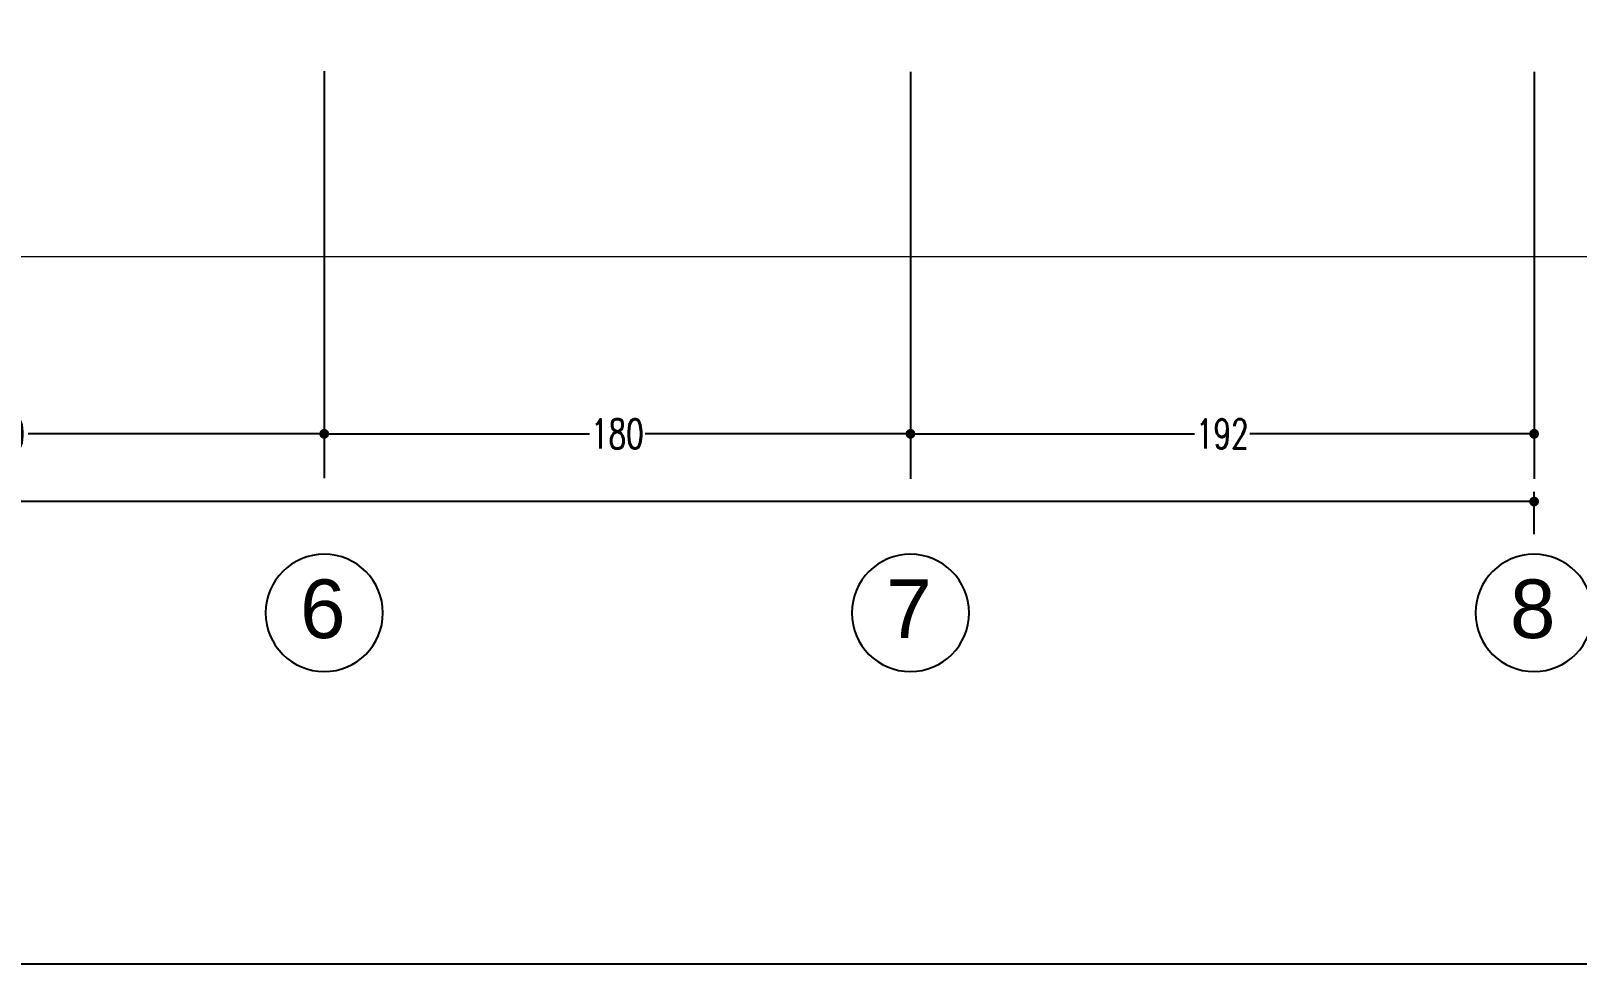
# Model space of a CAD drawing. Header units: centimetres. Extents: x 2135 to 5458, y 2057 to 4523.
# Drawn here: x 3582.5 to 4057.3, y 2056.6 to 2343.1 of the extents above; entities that cross this region are included whole.
import ezdxf

# ---------------------------------------------------------------- set-up
doc = ezdxf.new("R2010")
doc.units = ezdxf.units.CM
doc.header["$LTSCALE"] = 50
doc.linetypes.add('DASHDOT2', pattern=[0.5, 0.25, -0.125, 0, -0.125])
for name, color, linetype in [('BA_aks', 5, 'DASHDOT2'), ('BA_mat-alcipan-wr', 91, 'Continuous'), ('BA_olcu-dis', 185, 'Continuous')]:
    doc.layers.add(name, color=color, linetype=linetype)
doc.layers.add('BA_MECVUT BİNA', color=252, linetype='Continuous', lineweight=5)
doc.styles.add('dim', font='simplex.shx', dxfattribs={"width": 0.7})
doc.styles.add('UYUM TEXT', font='arial.ttf')
doc.dimstyles.new('1_50', dxfattribs={"dimtxt": 9, "dimasz": 3, "dimexe": 3, "dimexo": 0, "dimgap": 1, "dimtad": 0, "dimdec": 0, "dimzin": 11, "dimtxsty": 'dim', "dimblk": 'DOT', "dimcen": 1.5, "dimdle": 1.25, "dimclrt": 2, "dimadec": 0, "dimazin": 0, "dimtfac": 1.25, "dimtdec": 0, "dimtix": 1, "dimtofl": 0, "dimtmove": 1, "dimatfit": 3, "dimldrblk": 'DOT', "dimfxl": 10, "dimfxlon": 1, "dimtolj": 1, "dimtzin": 0, "dimarcsym": 0})

# ---------------------------------------------------------------- blocks, each defined once
blk = doc.blocks.new('_Dot')
at = {"color": 0, "linetype": 'ByBlock', "lineweight": -2}
blk.add_line((-0.5, 0), (-1, 0), dxfattribs=at)
at = {"color": 0, "linetype": 'ByBlock', "const_width": 0.5}
blk.add_lwpolyline([(-0.25, 0, 1), (0.25, 0, 1)], format="xyb", close=True, dxfattribs=at)
blk = doc.blocks.new('*D12')
at = {"layer": 'BA_olcu-dis', "color": 0, "lineweight": -2, "ltscale": 10, "transparency": 16777216}
for p, q in [((3852.57, 2229.37), (3852.57, 2216.37)), ((4044.07, 2229.37), (4044.07, 2216.37)), ((3855.57, 2219.37), (3939.82, 2219.37)), ((4041.07, 2219.37), (3956.82, 2219.37))]:
    blk.add_line(p, q, dxfattribs=at)
at = {"layer": 'Defpoints', "color": 0, "ltscale": 10, "transparency": 16777216}
for p in [(4044.07, 2273.8), (3852.57, 2243.28), (3852.57, 2219.37)]:
    blk.add_point(p, dxfattribs=at)
at = {"layer": 'BA_olcu-dis', "color": 0, "lineweight": -2, "ltscale": 10, "transparency": 16777216, "xscale": 3, "yscale": 3, "zscale": 3, "rotation": 180}
blk.add_blockref('_Dot', (3852.57, 2219.37), dxfattribs=at)
at = {"layer": 'BA_olcu-dis', "color": 0, "lineweight": -2, "ltscale": 10, "transparency": 16777216, "xscale": 3, "yscale": 3, "zscale": 3}
blk.add_blockref('_Dot', (4044.07, 2219.37), dxfattribs=at)
at = {"layer": 'BA_olcu-dis', "color": 2, "ltscale": 10, "transparency": 16777216, "insert": (3948.32, 2219.37), "char_height": 9, "attachment_point": 5, "style": 'dim'}
blk.add_mtext('\\A1;192', dxfattribs=at)
blk = doc.blocks.new('*D13')
at = {"layer": 'BA_olcu-dis', "color": 0, "lineweight": -2, "ltscale": 10, "transparency": 16777216}
for p, q in [((3672.57, 2229.37), (3672.57, 2216.37)), ((3852.57, 2229.37), (3852.57, 2216.37)), ((3675.57, 2219.37), (3754.07, 2219.37)), ((3849.57, 2219.37), (3771.07, 2219.37))]:
    blk.add_line(p, q, dxfattribs=at)
at = {"layer": 'Defpoints', "color": 0, "ltscale": 10, "transparency": 16777216}
for p in [(3672.57, 2243.28), (3852.57, 2243.28), (3672.57, 2219.37)]:
    blk.add_point(p, dxfattribs=at)
at = {"layer": 'BA_olcu-dis', "color": 0, "lineweight": -2, "ltscale": 10, "transparency": 16777216, "xscale": 3, "yscale": 3, "zscale": 3, "rotation": 180}
blk.add_blockref('_Dot', (3672.57, 2219.37), dxfattribs=at)
at = {"layer": 'BA_olcu-dis', "color": 0, "lineweight": -2, "ltscale": 10, "transparency": 16777216, "xscale": 3, "yscale": 3, "zscale": 3}
blk.add_blockref('_Dot', (3852.57, 2219.37), dxfattribs=at)
at = {"layer": 'BA_olcu-dis', "color": 2, "ltscale": 10, "transparency": 16777216, "insert": (3762.57, 2219.37), "char_height": 9, "attachment_point": 5, "style": 'dim'}
blk.add_mtext('\\A1;180', dxfattribs=at)
blk = doc.blocks.new('*D14')
at = {"layer": 'BA_olcu-dis', "color": 0, "lineweight": -2, "ltscale": 10, "transparency": 16777216}
for p, q in [((3472.57, 2229.37), (3472.57, 2216.37)), ((3672.57, 2229.37), (3672.57, 2216.37)), ((3475.57, 2219.37), (3563.47, 2219.37)), ((3669.57, 2219.37), (3581.67, 2219.37))]:
    blk.add_line(p, q, dxfattribs=at)
at = {"layer": 'Defpoints', "color": 0, "ltscale": 10, "transparency": 16777216}
for p in [(3472.57, 2243.28), (3672.57, 2243.28), (3472.57, 2219.37)]:
    blk.add_point(p, dxfattribs=at)
at = {"layer": 'BA_olcu-dis', "color": 0, "lineweight": -2, "ltscale": 10, "transparency": 16777216, "xscale": 3, "yscale": 3, "zscale": 3, "rotation": 180}
blk.add_blockref('_Dot', (3472.57, 2219.37), dxfattribs=at)
at = {"layer": 'BA_olcu-dis', "color": 0, "lineweight": -2, "ltscale": 10, "transparency": 16777216, "xscale": 3, "yscale": 3, "zscale": 3}
blk.add_blockref('_Dot', (3672.57, 2219.37), dxfattribs=at)
at = {"layer": 'BA_olcu-dis', "color": 2, "ltscale": 10, "transparency": 16777216, "insert": (3572.57, 2219.37), "char_height": 9, "attachment_point": 5, "style": 'dim'}
blk.add_mtext('\\A1;200', dxfattribs=at)
blk = doc.blocks.new('*D17')
at = {"layer": 'BA_olcu-dis', "color": 0, "lineweight": -2, "ltscale": 10, "transparency": 16777216}
for p, q in [((2696.47, 2188.57), (2696.47, 2201.57)), ((2699.47, 2198.57), (3358.77, 2198.57)), ((4041.07, 2198.57), (3381.77, 2198.57)), ((4044.07, 2188.57), (4044.07, 2201.57))]:
    blk.add_line(p, q, dxfattribs=at)
at = {"layer": 'Defpoints', "color": 0, "ltscale": 10, "transparency": 16777216}
for p in [(4044.07, 2198.57), (2696.47, 2182.38), (4044.07, 2182.38)]:
    blk.add_point(p, dxfattribs=at)
at = {"layer": 'BA_olcu-dis', "color": 0, "lineweight": -2, "ltscale": 10, "transparency": 16777216, "xscale": 3, "yscale": 3, "zscale": 3, "rotation": 180}
blk.add_blockref('_Dot', (2696.47, 2198.57), dxfattribs=at)
at = {"layer": 'BA_olcu-dis', "color": 0, "lineweight": -2, "ltscale": 10, "transparency": 16777216, "xscale": 3, "yscale": 3, "zscale": 3}
blk.add_blockref('_Dot', (4044.07, 2198.57), dxfattribs=at)
at = {"layer": 'BA_olcu-dis', "color": 2, "ltscale": 10, "transparency": 16777216, "insert": (3370.27, 2198.57), "char_height": 9, "attachment_point": 5, "style": 'dim'}
blk.add_mtext('\\A1;1348', dxfattribs=at)
blk = doc.blocks.new('A$C5D8425B0')
at = {"layer": 'BA_MECVUT BİNA', "elevation": 0}
blk.add_lwpolyline([(5178.5, -4771), (5178.5, 12707.3), (4978.5, 12707.3), (4978.5, 17519.3), (522.5, 17519.3), (522.5, 17719.3), (-13168.2, 17719.3)], dxfattribs=at)
blk = doc.blocks.new('AKSBALON')
at = {"linetype": 'Continuous'}
blk.add_circle((0, 18), 18, dxfattribs=at)
at = {"style": 'UYUM TEXT', "width": 0.7}
blk.add_attdef('A', (-9.04, 10.67), '', height=18, dxfattribs=at)
blk = doc.blocks.new('234567uf')
at = {"layer": 'BA_aks', "ltscale": 10}
for p, q in [((3672.57, 2330.74), (3672.57, 2182.38)), ((3852.57, 2330.56), (3852.57, 2182.38)), ((4044.07, 2330.56), (4044.07, 2182.38))]:
    blk.add_line(p, q, dxfattribs=at)
ref = blk.add_blockref('AKSBALON', (3672.57, 2146.38), dxfattribs=dict(at, xscale=-1))
ref.add_attrib('A', '6', (3665.14, 2156.65), dxfattribs={"layer": '0', "height": 18, "style": 'UYUM TEXT'})
ref = blk.add_blockref('AKSBALON', (3852.57, 2146.38), dxfattribs=dict(at, xscale=-1))
ref.add_attrib('A', '7', (3845.14, 2156.65), dxfattribs={"layer": '0', "height": 18, "style": 'UYUM TEXT'})
ref = blk.add_blockref('AKSBALON', (4044.07, 2146.38), dxfattribs=dict(at, xscale=-1))
ref.add_attrib('A', '8', (4036.65, 2156.65), dxfattribs={"layer": '0', "height": 18, "style": 'UYUM TEXT'})

msp = doc.modelspace()

# ---------------------------------------------------------------- linework, layer by layer
msp.add_lwpolyline([(4398.64, 2056.56), (2134.78, 2056.56), (2134.78, 4514.36), (4398.64, 4514.36)], close=True)

# ---------------------------------------------------------------- block references
at = {"layer": 'BA_aks'}
msp.add_blockref('234567uf', (0, 0), dxfattribs=at)
at = {"layer": 'BA_mat-alcipan-wr', "xscale": 0.1, "yscale": 0.1, "zscale": 0.1, "rotation": 180}
msp.add_blockref('A$C5D8425B0', (3063.9, 4045.73), dxfattribs=at)

# ---------------------------------------------------------------- dimensions: what is measured, and where the dimension line sits
at = {"layer": 'BA_olcu-dis', "ltscale": 10}
for base, p1, p2, picture, middle in [((3852.572, 2219.369), (4044.0728, 2273.8014), (3852.572, 2243.28), '*D12', (3948.3224, 2219.369)), ((3472.57, 2219.37), (3672.57, 2243.28), (3472.57, 2243.28), '*D14', (3572.57, 2219.37)), ((3672.57, 2219.37), (3852.57, 2243.28), (3672.57, 2243.28), '*D13', (3762.57, 2219.37)), ((4044.07, 2198.57), (2696.47, 2182.38), (4044.07, 2182.38), '*D17', (3370.27, 2198.57))]:
    dim = msp.add_linear_dim(base=base, p1=p1, p2=p2, dimstyle='1_50', dxfattribs=at)
    dim.commit()
    dim.dimension.update_dxf_attribs({"geometry": picture, "text_midpoint": middle})

doc.saveas('drawing.dxf')
